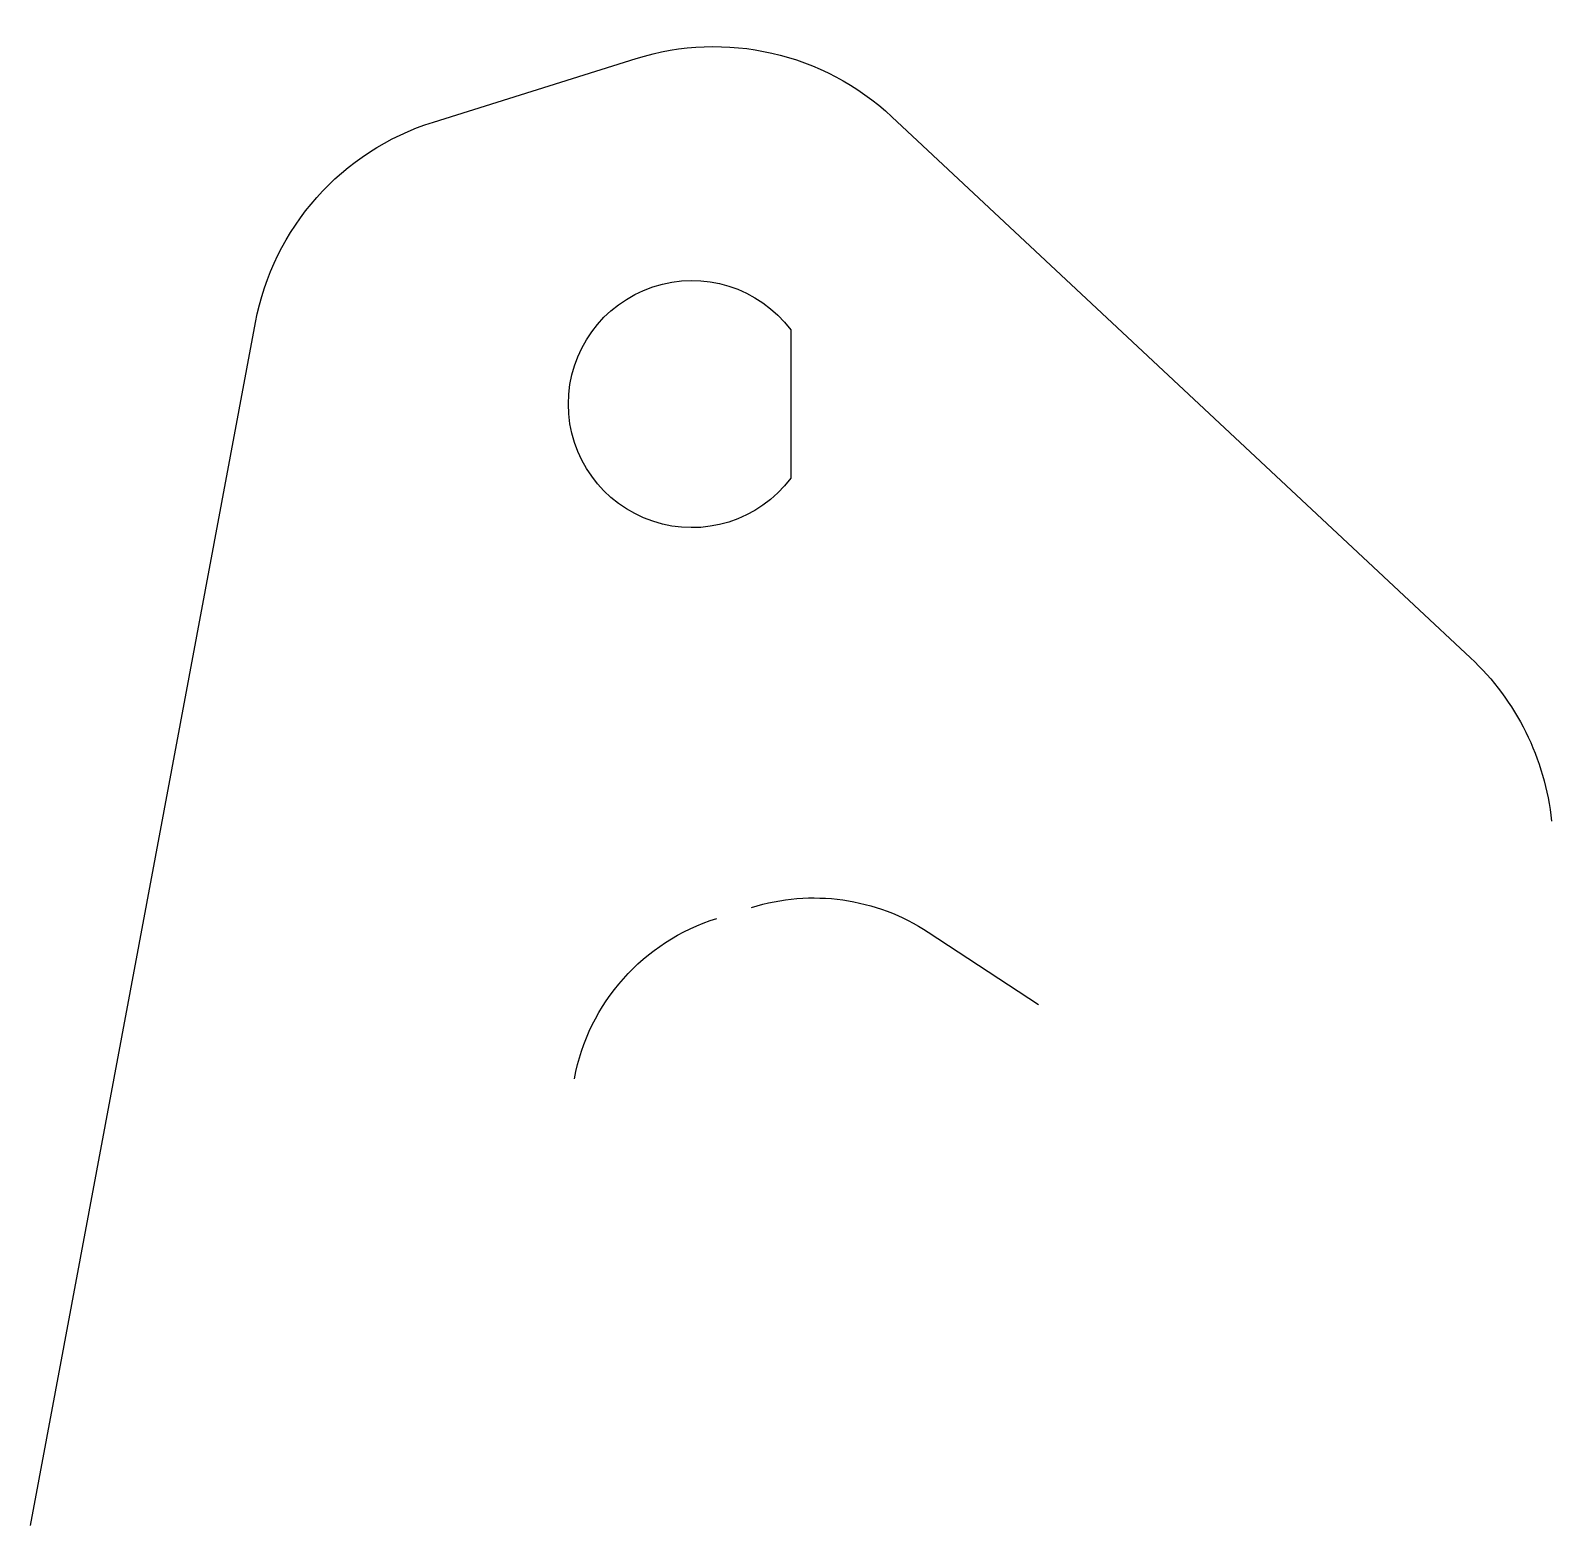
# Model space of a CAD drawing. Header units: inches. Extents: x 1.2 to 2.65, y 0.92 to 2.35.
import ezdxf

# ---------------------------------------------------------------- set-up
doc = ezdxf.new("R2010")
doc.units = ezdxf.units.IN
doc.header["$MEASUREMENT"] = 0

msp = doc.modelspace()

# ---------------------------------------------------------------- linework, layer by layer
for p, q in [((1.5802, 2.2615), (1.7739, 2.3222)), ((2.0182, 2.2665), (2.5708, 1.7495)), ((1.1952, 0.9202), (1.4102, 2.0699)), ((2.0529, 1.4873), (2.1582, 1.4181))]:
    msp.add_line(p, q)
msp.add_lwpolyline([(1.9216, 2.0628), (1.9216, 1.9211, -3)], format="xyb", close=True)
for points in [[(1.7739, 2.3222), (1.8594, 2.349), (1.9527, 2.3277), (2.0182, 2.2665)], [(1.4102, 2.0699), (1.4271, 2.1603), (1.4925, 2.234), (1.5802, 2.2615)], [(2.5708, 1.7495), (2.6146, 1.7085), (2.6421, 1.6531), (2.6483, 1.5935)], [(1.8841, 1.5109), (1.941, 1.5288), (2.003, 1.5201), (2.0529, 1.4873)], [(1.7148, 1.3473), (1.7283, 1.4196), (1.7807, 1.4785), (1.8509, 1.5005)]]:
    msp.add_open_spline(points, degree=3)

doc.saveas('drawing.dxf')
